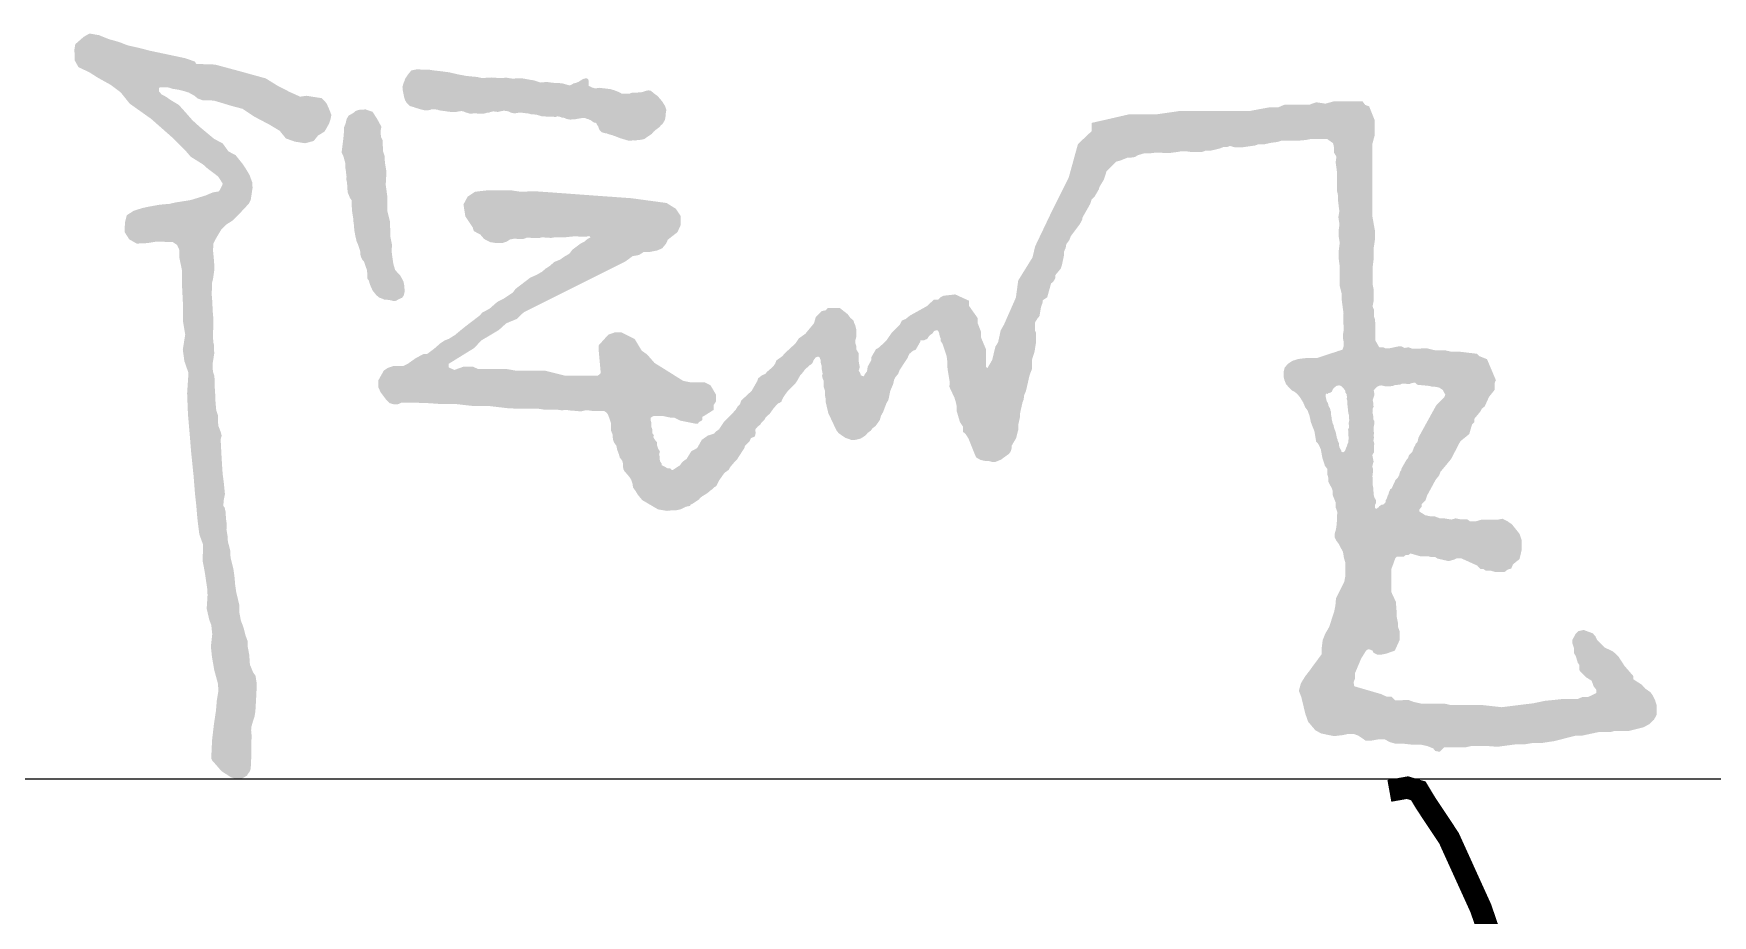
# Model space of a CAD drawing. Extents: x 2025205 to 2402328, y -557483 to 329036.
# Drawn here: x 2284459 to 2287531, y 81853 to 83468 of the extents above; entities that cross this region are included whole.
import ezdxf

# ---------------------------------------------------------------- set-up
doc = ezdxf.new("R2010")
doc.units = 0
doc.header["$LTSCALE"] = 1500
doc.header["$MEASUREMENT"] = 0
doc.linetypes.add('CENTERX2', pattern=[4, 2.5, -0.5, 0.5, -0.5])
doc.layers.add('PUB_TITLE', color=4, linetype='Continuous')

msp = doc.modelspace()

# ---------------------------------------------------------------- hatches: boundary and pattern name
at = {"linetype": 'CENTERX2'}
h = msp.add_hatch(color=256, dxfattribs=at)
h.dxf.hatch_style = 1
h.paths.add_polyline_path([(2286912.4, 82816.9), (2286916.6, 82821), (2286920.6, 82823.2), (2286924.6, 82823.9), (2286929.5, 82822.8), (2286933.5, 82821.9), (2286937.7, 82821.9), (2286942, 82822.4), (2286945.1, 82822.8), (2286949.5, 82824.3), (2286955.5, 82825), (2286960.1, 82825.6), (2286963.2, 82827.3), (2286966.5, 82827.3), (2286970.7, 82826.7), (2286974.5, 82826.2), (2286977, 82826.7), (2286979.7, 82827.7), (2286981.3, 82828.3), (2286983.9, 82828.6), (2286986.8, 82828.6), (2286987.9, 82827.6), (2286988.9, 82826.8), (2286990.5, 82825.2), (2286993.8, 82824.6), (2286996.5, 82824.6), (2286998.3, 82824.2), (2287000.3, 82823.7), (2287002.8, 82824.1), (2287004.4, 82823.9), (2287005.9, 82823.3), (2287008.2, 82823.1), (2287009.5, 82823.6), (2287010.8, 82823.1), (2287012.6, 82822.7), (2287014.9, 82822.4), (2287016.5, 82821.8), (2287019.5, 82821.3), (2287021.9, 82821.7), (2287024, 82821.2), (2287025.6, 82820.8), (2287028.9, 82820.5), (2287029.9, 82819.9), (2287031.6, 82819.4), (2287032.5, 82818.6), (2287035.5, 82816.7), (2287037.4, 82815.6), (2287038.6, 82813.1), (2287039.8, 82810.5), (2287041.7, 82807.6), (2287041.5, 82805), (2287039.6, 82801.9), (2287030.9, 82793.1), (2287025.6, 82787.8), (2287019.9, 82777.7), (2287016, 82770.6), (2287012.2, 82763.7), (2287008.3, 82756.7), (2287004.9, 82750.5), (2287001.6, 82744.5), (2286997, 82736.1), (2286992.4, 82727.7), (2286991.9, 82723.4), (2286990.5, 82719.6), (2286987.7, 82716.8), (2286986.5, 82713.6), (2286984.6, 82710.7), (2286983.5, 82707.7), (2286982.6, 82705.1), (2286981.6, 82702.4), (2286978.5, 82699.2), (2286975.5, 82696.2), (2286974.1, 82692.3), (2286973.4, 82690.2), (2286971.6, 82688.7), (2286969.6, 82685.4), (2286967.3, 82681.4), (2286965, 82677.4), (2286962.9, 82673.7), (2286961.1, 82670.5), (2286961.1, 82668.4), (2286959.7, 82667), (2286958.8, 82664.5), (2286958, 82662.2), (2286957.8, 82660.1), (2286956.7, 82658.2), (2286955.5, 82656.1), (2286954.6, 82654.5), (2286952.6, 82652.6), (2286950.8, 82650.9), (2286949.7, 82648.3), (2286948.8, 82646.3), (2286947.5, 82643.6), (2286946.4, 82641.1), (2286944.9, 82637.7), (2286944.2, 82636.1), (2286943.6, 82634.8), (2286941.3, 82634), (2286940.7, 82632.8), (2286939.6, 82630.3), (2286938.8, 82628.6), (2286938.3, 82626.2), (2286937.9, 82624.4), (2286936.9, 82622.9), (2286936.2, 82621), (2286935.4, 82618.7), (2286934.8, 82616.7), (2286933.7, 82615), (2286932.8, 82613.4), (2286932.8, 82611.7), (2286932.8, 82610.3), (2286931.6, 82608.9), (2286930.5, 82607.5), (2286929.2, 82606), (2286927.1, 82605.7), (2286925, 82605.3), (2286923.2, 82604.1), (2286921.3, 82602.8), (2286920.2, 82601.2), (2286919, 82600.2), (2286917.9, 82599.4), (2286916.4, 82598.2), (2286915.1, 82598.2), (2286913.8, 82598.7), (2286913.3, 82599.8), (2286913.3, 82602.8), (2286913.3, 82605.4), (2286914.8, 82607.8), (2286914.8, 82611), (2286914.8, 82614), (2286913.1, 82617), (2286911.8, 82619.3), (2286911.4, 82621.4), (2286910.5, 82624.2), (2286910.5, 82629.1), (2286909.9, 82633.6), (2286909.9, 82637.2), (2286908.9, 82641.8), (2286908.9, 82646.2), (2286908.9, 82650.5), (2286908.9, 82654.8), (2286908.4, 82657.9), (2286909.2, 82660.7), (2286909.2, 82663.1), (2286909.8, 82665.2), (2286909.8, 82670.2), (2286908.2, 82675), (2286908.9, 82678.1), (2286909.9, 82682.1), (2286910.7, 82684.1), (2286910.1, 82687.6), (2286909.3, 82691.4), (2286908.5, 82695.6), (2286909, 82698), (2286911.1, 82700.7), (2286911.7, 82703.7), (2286911.1, 82706.6), (2286911.1, 82709.3), (2286911.1, 82713.7), (2286912, 82716.5), (2286911.2, 82719.7), (2286910.3, 82723.3), (2286910.9, 82726.1), (2286911.4, 82728.6), (2286910.9, 82730.7), (2286910.9, 82733.5), (2286911.4, 82736.2), (2286911, 82739.4), (2286911, 82742.8), (2286911, 82748.4), (2286911.9, 82753), (2286911.9, 82758.7), (2286909.9, 82762.3), (2286910.3, 82766.4), (2286909.4, 82771.1), (2286908.6, 82774.8), (2286909.2, 82777.5), (2286908.7, 82780.9), (2286910.6, 82784.9), (2286910.2, 82789.4), (2286910.2, 82791.5), (2286909, 82797.1), (2286910.4, 82801), (2286911.5, 82804.2), (2286912.1, 82807.4), (2286912.1, 82808.9), (2286911.6, 82810.6), (2286911.3, 82811.9), (2286910.9, 82814.5), (2286911.5, 82815.4)], flags=16)
h.paths.add_polyline_path([(2286834.5, 82812.4), (2286833, 82811.5), (2286831.5, 82810.6), (2286829.3, 82810), (2286828.1, 82809.7), (2286826.9, 82808.7), (2286826.2, 82808.1), (2286825.2, 82808.5), (2286823.6, 82808.5), (2286822.8, 82806.8), (2286822.8, 82805), (2286822.7, 82803.2), (2286823.5, 82801.2), (2286824, 82799.2), (2286824.4, 82796.8), (2286824.9, 82794.8), (2286826.2, 82792.9), (2286827.4, 82790.3), (2286828, 82787.1), (2286829.1, 82784.6), (2286830.2, 82783), (2286831.2, 82780.8), (2286831.2, 82779.2), (2286832.2, 82776.8), (2286833, 82775.1), (2286832.5, 82772.5), (2286832.5, 82770.6), (2286833.3, 82768.5), (2286833.8, 82764.8), (2286833.8, 82762.4), (2286834.6, 82760.5), (2286835.1, 82756.9), (2286835.7, 82754.9), (2286836.2, 82753.2), (2286837.5, 82750.6), (2286837.9, 82748), (2286838.9, 82744.4), (2286839.8, 82742.1), (2286840.8, 82739.7), (2286841.4, 82738.1), (2286842, 82735.2), (2286842.5, 82732.8), (2286843, 82730.2), (2286843.6, 82727.4), (2286844.6, 82725.1), (2286844.8, 82722.8), (2286846.1, 82720.2), (2286847, 82718.5), (2286847.4, 82716.7), (2286847.4, 82714.3), (2286848.1, 82710.8), (2286849, 82708.8), (2286849.7, 82707.2), (2286850.9, 82706.2), (2286851.7, 82704.2), (2286851.7, 82702.5), (2286853.4, 82701.8), (2286854.7, 82701.4), (2286856, 82701.8), (2286856.9, 82702.7), (2286858.1, 82703.9), (2286859.3, 82706.4), (2286860.4, 82709.8), (2286862, 82713.2), (2286862.7, 82716.2), (2286863.5, 82717.9), (2286864.4, 82719.7), (2286864.2, 82722.4), (2286864.7, 82724.7), (2286865.2, 82726.6), (2286865.2, 82728.6), (2286864.5, 82731.7), (2286864.2, 82734.1), (2286864.2, 82736.2), (2286864.6, 82738.8), (2286864.1, 82741.8), (2286864.1, 82743.7), (2286865.5, 82746), (2286865.9, 82748.5), (2286865.4, 82751.3), (2286864.8, 82754.6), (2286865.8, 82757.2), (2286866.1, 82761.2), (2286865.6, 82763), (2286865.9, 82765.9), (2286865.5, 82769.5), (2286864.6, 82772.4), (2286864.1, 82775.8), (2286864.1, 82779.2), (2286863.5, 82781.9), (2286863.5, 82784.6), (2286862.9, 82787.6), (2286862.5, 82790.9), (2286862.9, 82794.2), (2286861.9, 82797.9), (2286861.1, 82799.7), (2286862.1, 82801.7), (2286861.5, 82805.4), (2286861.2, 82807.6), (2286859.2, 82810.9), (2286858.6, 82814.4), (2286856.5, 82817.3), (2286854.5, 82819.7), (2286853.4, 82820.9), (2286851.8, 82822.4), (2286849.9, 82823.5), (2286847.1, 82823.9), (2286844.7, 82823.4), (2286842.2, 82822.9), (2286840.4, 82821), (2286838.6, 82819.7), (2286837, 82817.9), (2286835.7, 82816.5), (2286835.1, 82814.3)], flags=16)
h.paths.add_polyline_path([(2285248.6, 83133.4), (2285245.2, 83155.3), (2285252.9, 83169.6), (2285266.5, 83178.5), (2285290.9, 83181.3), (2285309.5, 83181.3), (2285330.8, 83181.3), (2285349.7, 83178.5), (2285375.7, 83179.4), (2285409.7, 83177), (2285436.8, 83175), (2285461.3, 83173.2), (2285488.7, 83171.2), (2285521.1, 83168.9), (2285552.6, 83166.6), (2285590, 83161.5), (2285593.1, 83161.1), (2285616.8, 83157.9), (2285633.9, 83147.3), (2285642.6, 83134), (2285642.6, 83117.3), (2285636.7, 83104.4), (2285625.2, 83095.4), (2285619.2, 83090.7), (2285615.7, 83083.1), (2285608.9, 83075), (2285599.9, 83071), (2285584.7, 83067.9), (2285574.5, 83067.9), (2285566.5, 83062.7), (2285554.6, 83060.5), (2285541.2, 83050.6), (2285515.4, 83037.7), (2285493.5, 83026.8), (2285467.5, 83013.8), (2285448.9, 83004.5), (2285429.2, 82994.7), (2285411.9, 82986), (2285395.8, 82978), (2285374.6, 82967.4), (2285355.9, 82958.1), (2285342.6, 82945.5), (2285323.3, 82937.5), (2285310.3, 82925.6), (2285293, 82915.2), (2285278.4, 82906.5), (2285264.2, 82891.9), (2285249.8, 82883), (2285236.7, 82874.9), (2285225.6, 82868), (2285218, 82863.3), (2285218, 82857), (2285228.4, 82852.1), (2285244.8, 82858), (2285262.7, 82858), (2285271.6, 82854.1), (2285282, 82854.1), (2285300.4, 82854.1), (2285322.7, 82854.1), (2285342.6, 82850.6), (2285368.4, 82850.6), (2285395.2, 82850.6), (2285411.1, 82846.6), (2285429.9, 82841.9), (2285448.3, 82841.9), (2285465.2, 82841.9), (2285481.6, 82841.9), (2285491.5, 82841.9), (2285496, 82846.1), (2285496, 82851.1), (2285495, 82862), (2285493.8, 82874.9), (2285492.6, 82887.9), (2285492.6, 82897.2), (2285502.4, 82908.1), (2285510.4, 82916.9), (2285522.3, 82921), (2285534.2, 82921), (2285548.1, 82914.1), (2285558.6, 82908.8), (2285565.5, 82897.2), (2285571.2, 82887.6), (2285581.4, 82880.4), (2285594.8, 82865), (2285610.7, 82855.1), (2285616.9, 82851.2), (2285628.6, 82843.9), (2285635.7, 82839.4), (2285647.3, 82832.2), (2285661.3, 82829.3), (2285676.8, 82829.3), (2285686.7, 82829.3), (2285697.1, 82824.2), (2285702.1, 82815.8), (2285707.4, 82806.7), (2285707.4, 82794.4), (2285703.1, 82788), (2285703.1, 82779.1), (2285693.6, 82773.1), (2285687.1, 82769), (2285686.1, 82768.4), (2285682.2, 82766.1), (2285682.5, 82761.4), (2285680.6, 82759), (2285676.8, 82757.2), (2285674.1, 82754), (2285668.7, 82754), (2285660.1, 82755.8), (2285649.3, 82757.9), (2285641.6, 82759.5), (2285636, 82762.3), (2285631.3, 82764.6), (2285625.8, 82764.6), (2285619, 82765.9), (2285614.5, 82766.9), (2285609.9, 82767.8), (2285605.9, 82767.8), (2285600.6, 82767.8), (2285596, 82767.8), (2285592.9, 82767.8), (2285589.1, 82765.6), (2285587.5, 82764.6), (2285587.5, 82759.6), (2285589.2, 82756), (2285589.2, 82750.7), (2285589.2, 82747.3), (2285590.6, 82744), (2285590.6, 82740.1), (2285590.6, 82736.5), (2285593.8, 82732.4), (2285592.4, 82729.7), (2285595.5, 82724.2), (2285599.4, 82719.6), (2285599.4, 82714.5), (2285601.4, 82707.9), (2285604.7, 82703.1), (2285603.2, 82697.9), (2285604.2, 82692.8), (2285604.2, 82688.4), (2285605.2, 82684.5), (2285607.6, 82681.1), (2285607.6, 82678.1), (2285611.1, 82676.2), (2285615.6, 82673.8), (2285618.4, 82672.3), (2285623, 82672.3), (2285626.3, 82669.1), (2285628.5, 82669.1), (2285631.3, 82671), (2285635.5, 82673.7), (2285641.3, 82677.5), (2285643.8, 82681.1), (2285648, 82685.4), (2285653.6, 82689.4), (2285656.4, 82694), (2285659.1, 82698.4), (2285661.9, 82703.1), (2285666.1, 82705.4), (2285670.3, 82707.7), (2285672.8, 82709.1), (2285674.7, 82712.5), (2285675.9, 82714.6), (2285678, 82718.3), (2285681.3, 82724.2), (2285687.4, 82728.5), (2285692.2, 82731.9), (2285698.9, 82734), (2285703.8, 82735.6), (2285707.4, 82739.5), (2285713.1, 82743.7), (2285716.5, 82749), (2285718.8, 82752.5), (2285722.2, 82757.7), (2285726.7, 82762.2), (2285729.3, 82764.8), (2285737.9, 82773.4), (2285743.1, 82778.7), (2285746.6, 82784.7), (2285751.4, 82789.8), (2285753.2, 82795.9), (2285760.6, 82802.8), (2285765.6, 82807.4), (2285769.2, 82810.8), (2285772.5, 82813.9), (2285775.6, 82819.2), (2285780, 82827), (2285782.7, 82831.7), (2285784.5, 82836.9), (2285787.8, 82839.5), (2285792.2, 82842.9), (2285797.4, 82844.7), (2285800.6, 82848.6), (2285811.5, 82858.1), (2285815.5, 82863.5), (2285818, 82869.8), (2285823.6, 82873.7), (2285828.7, 82877.3), (2285832.3, 82881.9), (2285840.3, 82889.2), (2285847.3, 82895.7), (2285852.9, 82900.8), (2285856.6, 82906.4), (2285859.1, 82910.1), (2285870.7, 82918.3), (2285876.4, 82925.2), (2285880.1, 82929.7), (2285886.7, 82937.7), (2285889, 82945.8), (2285890, 82949.2), (2285895, 82954.1), (2285901.2, 82960.1), (2285908.2, 82961.4), (2285911.6, 82965.4), (2285919.1, 82965.4), (2285927.9, 82965.4), (2285934.1, 82965.4), (2285938.1, 82962.2), (2285942.2, 82959), (2285948.3, 82954.2), (2285953.3, 82947.5), (2285959, 82942.6), (2285960.1, 82938.3), (2285962, 82934.6), (2285964, 82926.1), (2285964, 82918.5), (2285964, 82912.5), (2285962.2, 82906.4), (2285962.2, 82901.5), (2285964.2, 82895), (2285964.2, 82889.5), (2285968.1, 82883.3), (2285968.1, 82878), (2285968.1, 82873.7), (2285968.1, 82869.9), (2285969, 82864.7), (2285969.9, 82860.2), (2285969.9, 82855.7), (2285968.5, 82850.6), (2285971.2, 82846.6), (2285972.2, 82842.5), (2285974.6, 82841.4), (2285978.1, 82840.4), (2285979, 82843.5), (2285983.6, 82849.6), (2285985, 82858.4), (2285991.4, 82869.9), (2285991.4, 82875.3), (2285996.3, 82883.7), (2286000.1, 82890.2), (2286005.2, 82893), (2286008.8, 82896.3), (2286019.1, 82905.9), (2286028.4, 82919.7), (2286034.5, 82925.8), (2286043.7, 82935), (2286047.4, 82942.5), (2286054.5, 82945.6), (2286062.5, 82951.9), (2286076.3, 82959.6), (2286085.2, 82964.5), (2286093.4, 82969.2), (2286101.2, 82976.4), (2286106.2, 82981.1), (2286113.8, 82981.1), (2286118.1, 82985.4), (2286123.6, 82988), (2286145, 82990.5), (2286162, 82982.7), (2286170.1, 82979), (2286170.1, 82969.8), (2286175.2, 82962.6), (2286182.2, 82952.7), (2286186.4, 82946.7), (2286186.4, 82937.2), (2286189.9, 82928.1), (2286192.4, 82921.8), (2286192.4, 82911.5), (2286195.2, 82904.6), (2286201.1, 82890.6), (2286201.1, 82881.1), (2286201.1, 82874.8), (2286201.1, 82865.4), (2286201.1, 82858.5), (2286203.8, 82855.3), (2286207.9, 82862.2), (2286212.8, 82870.6), (2286216, 82884.2), (2286218.6, 82895), (2286223.5, 82902.7), (2286226.4, 82915.9), (2286228.2, 82924.5), (2286234.2, 82935), (2286246.6, 82963.1), (2286256.1, 82984.7), (2286258.1, 82999.7), (2286260.4, 83016.2), (2286268.2, 83028.7), (2286279.3, 83046.6), (2286286.5, 83058.2), (2286291.3, 83078.5), (2286301.8, 83100.6), (2286310.7, 83119.2), (2286319.4, 83137.5), (2286326.9, 83152.5), (2286339, 83177), (2286346.3, 83191.8), (2286352.9, 83205), (2286361.7, 83236.9), (2286364.9, 83248.6), (2286369.7, 83265.9), (2286385.9, 83281.1), (2286394.5, 83289.3), (2286394.5, 83304.5), (2286426.2, 83311.7), (2286436.5, 83314.1), (2286462.6, 83320.1), (2286484.2, 83320.1), (2286512.6, 83320.1), (2286556.1, 83326.4), (2286581.1, 83326.4), (2286602.8, 83326.4), (2286623, 83326.4), (2286643.9, 83326.4), (2286675.4, 83326.4), (2286684.2, 83326.4), (2286706, 83330.5), (2286721.4, 83333.3), (2286736.6, 83333.3), (2286748.3, 83338.1), (2286768.6, 83338.1), (2286782.9, 83338.1), (2286793.7, 83338.1), (2286805.5, 83342.3), (2286822.6, 83339.8), (2286837.2, 83343.8), (2286853.1, 83343.8), (2286864.2, 83343.8), (2286878.4, 83343.8), (2286890.5, 83343.8), (2286895.3, 83337.5), (2286902.6, 83334.7), (2286905.1, 83328.3), (2286907.9, 83321.4), (2286912.3, 83310.4), (2286912.3, 83298.4), (2286912.3, 83291.8), (2286912.3, 83280.7), (2286910.3, 83273.1), (2286908.1, 83264.8), (2286908.1, 83257.5), (2286908.1, 83249.6), (2286908.1, 83244.1), (2286908.1, 83232.4), (2286908.1, 83221.9), (2286908.1, 83214), (2286908.1, 83207.7), (2286908.5, 83184), (2286908.5, 83172.1), (2286908.5, 83156.1), (2286908.5, 83132.9), (2286913.1, 83107.1), (2286913.1, 83090.5), (2286910.6, 83074), (2286910.6, 83061.1), (2286910.6, 83054.2), (2286909, 83041.2), (2286909, 83029.5), (2286909, 83019.7), (2286909, 83013.4), (2286909, 83008.1), (2286910.9, 82998.6), (2286910.9, 82990.4), (2286910.9, 82979.6), (2286908.8, 82968.4), (2286911.3, 82962.5), (2286911.3, 82950.5), (2286913.3, 82944.4), (2286913.7, 82936.3), (2286913.7, 82930.5), (2286913.7, 82922.9), (2286913.7, 82917.9), (2286913.7, 82910.5), (2286913.7, 82906.5), (2286916.4, 82901.8), (2286918.8, 82897.5), (2286921, 82893.6), (2286928.4, 82893.6), (2286932, 82891.8), (2286939.6, 82891.8), (2286943.4, 82892.6), (2286955.5, 82895.2), (2286962, 82895.2), (2286967.3, 82892.4), (2286974.6, 82893.7), (2286980.5, 82891.4), (2286988.4, 82891.4), (2287009.2, 82891.5), (2287022.5, 82888.3), (2287032.1, 82888.3), (2287040.9, 82888.3), (2287051.9, 82885.8), (2287066.2, 82885.8), (2287074.6, 82884.8), (2287088.8, 82883.1), (2287100, 82881.7), (2287103.9, 82877.6), (2287113.5, 82873.7), (2287118.2, 82871.8), (2287121, 82865.2), (2287122.7, 82861.2), (2287124.9, 82855.9), (2287126.7, 82851.8), (2287128.9, 82846.5), (2287130, 82843.9), (2287134.4, 82833.5), (2287132.1, 82828.2), (2287132.1, 82822.3), (2287132.1, 82818.9), (2287132.1, 82815.7), (2287126.5, 82808.7), (2287121.9, 82802.9), (2287119, 82796.5), (2287115.9, 82789.7), (2287113.8, 82785.2), (2287108.8, 82781.2), (2287106.5, 82776.7), (2287099.8, 82768.5), (2287095.1, 82762.8), (2287095.1, 82756.7), (2287090.8, 82752.3), (2287087.5, 82741.1), (2287085.7, 82734.8), (2287080.6, 82730.6), (2287075.1, 82726.2), (2287069.2, 82721.3), (2287065.9, 82714.9), (2287062.2, 82707.9), (2287059.7, 82703), (2287055.1, 82694.2), (2287052.2, 82688.7), (2287046.6, 82682), (2287041.2, 82675.4), (2287033.1, 82665.7), (2287030.5, 82658.9), (2287024.2, 82651.1), (2287019.9, 82643.2), (2287015.4, 82634.8), (2287012.3, 82629.2), (2287008.5, 82622.1), (2287005.5, 82613.1), (2287001.3, 82608.8), (2286998.4, 82605.9), (2286998.4, 82601.4), (2286995.9, 82598.4), (2286994.3, 82596.4), (2286994.3, 82593.1), (2286998.8, 82590.2), (2287005, 82586.2), (2287013.5, 82584.3), (2287021.7, 82584.3), (2287032.5, 82580.2), (2287041.1, 82580.2), (2287053, 82578.2), (2287060.7, 82580.4), (2287071.1, 82578.4), (2287082.2, 82578.4), (2287086.9, 82575.1), (2287098.3, 82575.1), (2287108.3, 82578.1), (2287117.5, 82578.1), (2287127.6, 82578.1), (2287138.2, 82578.1), (2287146.2, 82579.7), (2287155.3, 82575.4), (2287163.7, 82569.5), (2287169.5, 82562.3), (2287173.3, 82557.6), (2287177.6, 82552.1), (2287179.7, 82546.2), (2287181.3, 82541.5), (2287181.3, 82537.4), (2287181.3, 82532.1), (2287181.3, 82521.2), (2287179.1, 82511.9), (2287177.6, 82505.7), (2287172.7, 82501.9), (2287168.9, 82498.8), (2287165.6, 82495.7), (2287163.9, 82491.8), (2287162.6, 82488.6), (2287155.8, 82486.5), (2287150.3, 82482.1), (2287139, 82482.1), (2287133.7, 82482.1), (2287125.3, 82484.5), (2287116.3, 82484.5), (2287111.8, 82487.4), (2287106.5, 82487.4), (2287100.4, 82493.9), (2287091.4, 82498), (2287077.7, 82504.2), (2287071.7, 82506.9), (2287062.2, 82506.9), (2287058.7, 82505.1), (2287048.1, 82502.1), (2287040.1, 82503.9), (2287032.6, 82505.6), (2287027.3, 82506.9), (2287023.6, 82509.4), (2287017, 82509.4), (2287010.7, 82510.8), (2287005.8, 82510.8), (2287000.9, 82510.8), (2286996.6, 82510.8), (2286988, 82513.3), (2286983.3, 82514.6), (2286978.2, 82516.1), (2286974.5, 82513.3), (2286969.4, 82513.3), (2286966.1, 82510.4), (2286961.8, 82510.4), (2286957.4, 82510.4), (2286953.5, 82510.4), (2286950.2, 82507), (2286948.4, 82501.9), (2286947, 82497.9), (2286945.8, 82494.7), (2286943.2, 82487.6), (2286943.2, 82475.8), (2286943.2, 82469.7), (2286943.2, 82457.5), (2286943.2, 82445.2), (2286946.3, 82438.6), (2286951.4, 82427.6), (2286952.2, 82417.4), (2286953.1, 82405.9), (2286953.1, 82399.6), (2286955, 82390.2), (2286955, 82382.4), (2286958.1, 82374.1), (2286958.1, 82368.8), (2286958.1, 82366.2), (2286958.1, 82357.1), (2286954.6, 82349.5), (2286951.2, 82342), (2286949.5, 82338.3), (2286942, 82335.6), (2286933.9, 82332.7), (2286923.2, 82330.5), (2286917.8, 82330.5), (2286910.5, 82334.4), (2286908.7, 82338.3), (2286903.1, 82340.5), (2286899.9, 82340.5), (2286896.8, 82337.9), (2286891.5, 82329.5), (2286888.1, 82324.1), (2286883.7, 82313.7), (2286880.7, 82306.5), (2286876.6, 82296.8), (2286876.6, 82287.2), (2286874.1, 82280.2), (2286874.5, 82277.8), (2286875.3, 82272.9), (2286887.4, 82269.4), (2286895.2, 82267.1), (2286907.9, 82263.4), (2286923.9, 82258.8), (2286934.4, 82254), (2286943.2, 82254), (2286949.7, 82247.4), (2286961.8, 82247.4), (2286974.2, 82247.9), (2286984.2, 82244.2), (2286998.3, 82241.1), (2287012.6, 82241.1), (2287031.9, 82240.9), (2287042.1, 82240.8), (2287051.5, 82238.5), (2287066, 82238.5), (2287079.3, 82238.5), (2287095.3, 82238.5), (2287109.8, 82238.5), (2287128.8, 82236.4), (2287145.3, 82234.6), (2287162.9, 82236.8), (2287186, 82239.7), (2287202.5, 82241.7), (2287223.9, 82246.2), (2287243.5, 82248.2), (2287258.2, 82249.8), (2287273.2, 82249.8), (2287284.4, 82249.8), (2287293, 82253.3), (2287303.2, 82253.3), (2287312.2, 82257.6), (2287318.2, 82260.5), (2287318.2, 82266.6), (2287313.4, 82272.7), (2287309.6, 82283.2), (2287299.3, 82289.5), (2287292.6, 82296.5), (2287286.9, 82302.4), (2287286.9, 82312.4), (2287284.4, 82315.7), (2287280.8, 82327.8), (2287277.3, 82333.7), (2287277.3, 82343.1), (2287274.6, 82351.2), (2287274.6, 82358.2), (2287280.2, 82368.7), (2287285.5, 82374), (2287295.1, 82376), (2287304.1, 82372.7), (2287311.7, 82369.9), (2287316.7, 82364.2), (2287319.6, 82357.8), (2287326.1, 82351.3), (2287333.5, 82344), (2287341.1, 82340.3), (2287349.3, 82336.2), (2287358.4, 82327.8), (2287362.5, 82321.5), (2287369.7, 82310.4), (2287377.3, 82301.6), (2287385.7, 82291.9), (2287385.7, 82285.9), (2287394.2, 82280.4), (2287401.5, 82275.7), (2287407.5, 82268.9), (2287417.1, 82262.2), (2287421, 82256.9), (2287425.7, 82247.5), (2287428.8, 82237.7), (2287428.8, 82232.4), (2287428.8, 82220.9), (2287423.7, 82211.7), (2287414.7, 82203.3), (2287404.5, 82197.8), (2287397.1, 82196), (2287388.5, 82193.8), (2287378.6, 82191.3), (2287367.7, 82191.3), (2287352.4, 82191.3), (2287343.6, 82189), (2287334.4, 82189), (2287322.3, 82189), (2287310.9, 82186.6), (2287302.7, 82184.8), (2287292, 82182.5), (2287280.6, 82182.5), (2287267.3, 82179.2), (2287255.3, 82176.1), (2287241.1, 82172.5), (2287219.5, 82169.2), (2287202.7, 82169.2), (2287189, 82166.9), (2287173.1, 82166.9), (2287156, 82164.6), (2287137, 82162.1), (2287118.4, 82163.6), (2287103.3, 82163.6), (2287090, 82163.6), (2287078.4, 82161), (2287067.6, 82161), (2287057.5, 82161), (2287049, 82161), (2287039.4, 82161), (2287036.5, 82158.1), (2287031.3, 82152.9), (2287023.4, 82154.6), (2287019.7, 82159.1), (2287009.2, 82163.4), (2286997, 82166.1), (2286980, 82166.1), (2286962.8, 82168.1), (2286949.4, 82168.1), (2286940.2, 82170.8), (2286930.6, 82175.9), (2286920.5, 82175.9), (2286906.4, 82173.4), (2286896, 82173.4), (2286888.7, 82178.5), (2286882.7, 82182.6), (2286875.1, 82185.3), (2286862.2, 82185.3), (2286854.9, 82183.6), (2286838.5, 82181.6), (2286826.7, 82184), (2286814.9, 82186.5), (2286804.2, 82192.2), (2286798.5, 82198.9), (2286790.6, 82208.3), (2286785.6, 82223.1), (2286781.7, 82239.4), (2286778.4, 82253.1), (2286773.9, 82264.6), (2286777.6, 82278.3), (2286785.4, 82291.1), (2286793.7, 82301.8), (2286802.1, 82313.4), (2286809.3, 82323.1), (2286815.4, 82331.4), (2286815.4, 82340.7), (2286816.6, 82350.4), (2286817.5, 82357.5), (2286822.2, 82369.2), (2286829.3, 82381.4), (2286834.2, 82396.4), (2286838.5, 82409.7), (2286840.8, 82421.3), (2286841.8, 82433.7), (2286845.6, 82441.4), (2286850.8, 82451.7), (2286856.9, 82463.9), (2286859.1, 82475.6), (2286859.1, 82486.9), (2286859.1, 82498.8), (2286856.4, 82507.9), (2286854.7, 82518.7), (2286850.5, 82526.7), (2286846.8, 82533.7), (2286842.2, 82540), (2286839.6, 82545.5), (2286839.6, 82552.9), (2286841.8, 82560.5), (2286843.2, 82570.1), (2286843.7, 82581.5), (2286844.2, 82592.3), (2286841.3, 82600.2), (2286841.3, 82609.4), (2286838.7, 82615.8), (2286835.9, 82622.7), (2286835.9, 82630), (2286834.1, 82636.1), (2286831.4, 82640.3), (2286827.8, 82647.8), (2286827.8, 82654.7), (2286825.7, 82661.8), (2286825.7, 82671.1), (2286821.6, 82676.6), (2286819.6, 82682.9), (2286817, 82690.9), (2286815.5, 82699), (2286814, 82707.1), (2286811.8, 82711.8), (2286809.5, 82716.5), (2286805.5, 82721.1), (2286803.8, 82731.2), (2286802.3, 82740.2), (2286798.9, 82748.7), (2286795.9, 82756.5), (2286793.4, 82768.1), (2286790.1, 82777.7), (2286785.3, 82784.1), (2286781.9, 82792.5), (2286775.7, 82802.5), (2286770.7, 82808.5), (2286765.4, 82812.5), (2286761, 82814.7), (2286756.6, 82819.4), (2286750.8, 82825.5), (2286747.5, 82833.4), (2286745.8, 82840.2), (2286745.8, 82847.9), (2286748, 82856.4), (2286753.6, 82863.2), (2286762.5, 82869), (2286772.7, 82872.2), (2286781.1, 82873.2), (2286790.3, 82874.3), (2286796.6, 82874.3), (2286808.3, 82874.3), (2286818.4, 82877.7), (2286829.8, 82881.5), (2286839.7, 82884.7), (2286846.8, 82887.1), (2286853.8, 82889.4), (2286855.9, 82895.9), (2286855.9, 82903.7), (2286854.6, 82910.1), (2286854.6, 82917.3), (2286855.8, 82924.5), (2286855.8, 82932.5), (2286855.1, 82940.2), (2286855.1, 82946), (2286855.6, 82955.7), (2286854.6, 82963.4), (2286853.6, 82970.9), (2286852.4, 82979.7), (2286852.4, 82991.3), (2286850.3, 82999.6), (2286848.5, 83006.4), (2286848.5, 83014.8), (2286848.5, 83021.5), (2286848.5, 83030.5), (2286848.5, 83043.2), (2286846.7, 83056.3), (2286846.7, 83069.3), (2286848.7, 83084.9), (2286846.8, 83096.6), (2286846.8, 83108.9), (2286848.2, 83118.3), (2286846.2, 83132.2), (2286848, 83142.9), (2286846.9, 83151.2), (2286845.5, 83163.1), (2286845.5, 83172.2), (2286843.9, 83178.8), (2286843.6, 83189.6), (2286843.6, 83202.7), (2286843.6, 83214.8), (2286842.6, 83222.4), (2286841.2, 83232.5), (2286842.7, 83242.4), (2286838.1, 83250.4), (2286838.1, 83260.3), (2286836.5, 83267.3), (2286830.5, 83271.6), (2286825.4, 83275.3), (2286812.9, 83275.3), (2286803.5, 83275.3), (2286796.9, 83275.3), (2286787.2, 83273.3), (2286770.9, 83271.8), (2286757.4, 83271.8), (2286741.8, 83271.8), (2286734, 83269.5), (2286722.9, 83268.1), (2286711.8, 83265.6), (2286699.9, 83265.6), (2286694.4, 83263.3), (2286681, 83261.4), (2286670.6, 83259.9), (2286656.7, 83259.9), (2286647.8, 83262.3), (2286642.5, 83260.2), (2286635.1, 83260.2), (2286630.2, 83257.9), (2286621.5, 83255.8), (2286611.8, 83253.6), (2286602.7, 83253.6), (2286596.1, 83251), (2286587, 83251), (2286578, 83251), (2286568, 83252.6), (2286558.1, 83252.6), (2286553.2, 83251.5), (2286539.4, 83249.7), (2286525.7, 83249.7), (2286511.1, 83250.1), (2286501.2, 83248.7), (2286490.3, 83248.7), (2286482.9, 83246.5), (2286479, 83245.3), (2286473.9, 83242.1), (2286467.4, 83241.1), (2286460.8, 83241.1), (2286451.4, 83237.3), (2286447.4, 83235.7), (2286439.8, 83233.7), (2286435.1, 83228.9), (2286430.3, 83224.2), (2286421.9, 83215.7), (2286419.5, 83208.2), (2286417.1, 83200.8), (2286413.4, 83194.7), (2286409.2, 83187.6), (2286407.7, 83182.7), (2286400.2, 83169.7), (2286394.7, 83164.5), (2286391.9, 83155.9), (2286385.7, 83145), (2286380.8, 83136.3), (2286377.4, 83130.3), (2286377.4, 83127.4), (2286372.9, 83118.9), (2286367.5, 83111.8), (2286362, 83104.4), (2286356.6, 83097.2), (2286353.9, 83089.9), (2286348.3, 83082.5), (2286347.2, 83075.8), (2286344, 83068.3), (2286344, 83061.7), (2286341.7, 83050.8), (2286340.3, 83043.9), (2286337.9, 83037.4), (2286332.1, 83030.4), (2286328.3, 83025.8), (2286328.3, 83020.7), (2286325.3, 83015), (2286320.3, 83010.2), (2286318, 83001.8), (2286316, 82994.7), (2286313.4, 82985.2), (2286305.3, 82979.7), (2286304.6, 82974.2), (2286302.1, 82967.6), (2286300.8, 82960.1), (2286299.6, 82953), (2286299.2, 82950.7), (2286296, 82947.1), (2286294, 82943.8), (2286291, 82939), (2286291, 82933), (2286291, 82924.5), (2286293.1, 82919.9), (2286293.1, 82911.1), (2286293.1, 82903.7), (2286291.4, 82893.2), (2286290.3, 82885.9), (2286287.8, 82878.1), (2286285.8, 82871.7), (2286285.8, 82866.3), (2286285.8, 82861.9), (2286285.8, 82854.5), (2286283.3, 82848.2), (2286281.1, 82842.4), (2286279.5, 82835.5), (2286277.5, 82826.6), (2286275.5, 82817.8), (2286274.5, 82813.6), (2286271.3, 82806.1), (2286270.2, 82797.9), (2286268.1, 82792.4), (2286265.5, 82780.9), (2286263.5, 82771.8), (2286263.5, 82765.7), (2286261.9, 82758.5), (2286260.3, 82751.1), (2286260.3, 82742.1), (2286259, 82737), (2286257.2, 82730.2), (2286256.5, 82727.3), (2286253.7, 82722.6), (2286250.9, 82717.9), (2286248.3, 82713.3), (2286248.3, 82710.1), (2286247.8, 82706.2), (2286246.1, 82702.2), (2286243.6, 82698.7), (2286240.1, 82696.2), (2286235.5, 82692.8), (2286232.9, 82690.9), (2286229.1, 82688), (2286223.8, 82685.9), (2286218.6, 82683.8), (2286212, 82683.8), (2286207.5, 82685.2), (2286201.5, 82685.2), (2286195.6, 82686.4), (2286191.3, 82687.4), (2286187.9, 82689.4), (2286183.6, 82691.9), (2286181.2, 82696.9), (2286178.5, 82703.6), (2286174.8, 82712.8), (2286172.1, 82719.6), (2286169.3, 82726.5), (2286164.6, 82734.1), (2286159.2, 82739.1), (2286159.2, 82748.6), (2286153.8, 82756.6), (2286150.8, 82766.4), (2286147.8, 82776.7), (2286147.8, 82785.4), (2286145.8, 82794.7), (2286143.5, 82801.9), (2286139.9, 82809.4), (2286137.1, 82815.4), (2286134.5, 82820.9), (2286134.8, 82831.2), (2286132.9, 82842.8), (2286131.3, 82852.5), (2286130.4, 82860.9), (2286130.4, 82868.8), (2286129.4, 82877.1), (2286127.6, 82882.6), (2286125.1, 82890.3), (2286123.4, 82895.4), (2286121.9, 82900.1), (2286118.6, 82904.8), (2286118.6, 82909.2), (2286116.7, 82914.1), (2286115.4, 82920.6), (2286113.1, 82924.5), (2286109.5, 82924.5), (2286106.4, 82923.3), (2286103.7, 82919.3), (2286101.4, 82917.6), (2286097.7, 82915), (2286095.5, 82911.6), (2286093.7, 82908.8), (2286090.5, 82907.8), (2286088, 82906.5), (2286082.4, 82906.5), (2286081.2, 82906.5), (2286081.2, 82903.9), (2286078.1, 82898.5), (2286073, 82889.6), (2286067.1, 82886.7), (2286061.2, 82881.7), (2286057.3, 82873.3), (2286052, 82865.3), (2286047.8, 82858.8), (2286043.3, 82851.9), (2286040.6, 82844.9), (2286035.5, 82838.8), (2286033, 82833.4), (2286031.7, 82826.8), (2286029.1, 82820.7), (2286026.1, 82813.5), (2286024.3, 82804.6), (2286022.8, 82797.4), (2286019.3, 82791.5), (2286015.7, 82782), (2286013, 82774.9), (2286009.3, 82768.4), (2286007.1, 82760.8), (2286003.1, 82754.8), (2285999, 82749.3), (2285993.6, 82745.2), (2285990.6, 82741.1), (2285985, 82737), (2285980.6, 82732), (2285975.9, 82729), (2285971.5, 82726.3), (2285967.3, 82725.3), (2285961.2, 82723.9), (2285955.4, 82723.9), (2285949.9, 82725.8), (2285944.2, 82727.8), (2285937, 82732.7), (2285931.5, 82736.6), (2285927.7, 82741.6), (2285924.6, 82748.1), (2285920.3, 82757.2), (2285917.1, 82764), (2285912.7, 82773.4), (2285910.9, 82781.4), (2285909.4, 82787.5), (2285908.2, 82792.6), (2285908.2, 82798.7), (2285906.5, 82806.3), (2285906.5, 82814.4), (2285904.6, 82820.7), (2285904.6, 82825), (2285904.3, 82832.2), (2285902.8, 82835.8), (2285901.2, 82841.7), (2285902.5, 82844.7), (2285901.4, 82850.3), (2285900.6, 82854.5), (2285900.6, 82859.6), (2285899.1, 82865.1), (2285899.1, 82869.6), (2285897.8, 82872.8), (2285896.7, 82875.3), (2285895.3, 82876.2), (2285892.8, 82876.2), (2285889.6, 82875), (2285887.8, 82872.5), (2285885.6, 82869.6), (2285884, 82865.2), (2285882.5, 82863.6), (2285881.1, 82862.1), (2285878.8, 82861), (2285876.9, 82858.9), (2285873.5, 82856.1), (2285869.5, 82852.4), (2285866.8, 82848.3), (2285864, 82845.1), (2285860.8, 82841.5), (2285857.3, 82834.7), (2285853.1, 82828.2), (2285847.1, 82822.2), (2285841.5, 82816.6), (2285839.5, 82814.6), (2285835.9, 82809.8), (2285833, 82805.9), (2285830.2, 82801.6), (2285828.1, 82797), (2285826.5, 82793.5), (2285823.6, 82792), (2285820.2, 82790.3), (2285817.3, 82787.1), (2285813.4, 82782.8), (2285809, 82776.8), (2285805.8, 82772.2), (2285802.6, 82769.3), (2285798.4, 82765.4), (2285795.8, 82760.9), (2285792.8, 82757.9), (2285790.1, 82755.2), (2285788.5, 82752.1), (2285783.8, 82748.6), (2285779.8, 82744.2), (2285779, 82740.9), (2285779.7, 82738.8), (2285779.7, 82735.9), (2285779, 82732.6), (2285778.5, 82730.6), (2285774.1, 82728.5), (2285770.8, 82727), (2285769.5, 82722.7), (2285764.4, 82717.3), (2285760.1, 82712.7), (2285759.3, 82709.3), (2285754.2, 82701.4), (2285750.4, 82695.5), (2285746, 82688.6), (2285740.4, 82682.6), (2285736.6, 82678.4), (2285733.1, 82673.8), (2285730.3, 82669), (2285723.6, 82664.3), (2285720.5, 82660.6), (2285718.7, 82657.9), (2285715.5, 82653.4), (2285712.8, 82649.4), (2285709.8, 82643.3), (2285708, 82639.7), (2285704.5, 82637.5), (2285701.3, 82634.3), (2285697.3, 82631.5), (2285692.2, 82627.1), (2285687.4, 82623.9), (2285682.1, 82620.8), (2285678.7, 82618.1), (2285676.2, 82615.1), (2285672.5, 82612.6), (2285668.3, 82609.8), (2285664.8, 82607.5), (2285660.3, 82605.2), (2285660.3, 82603.5), (2285651.3, 82601.4), (2285642.3, 82596.9), (2285634.2, 82595.1), (2285626.9, 82595.1), (2285617.3, 82594.1), (2285608, 82595.7), (2285601.1, 82596.9), (2285593.3, 82601.5), (2285586.5, 82605.5), (2285580.6, 82609), (2285572.4, 82613.8), (2285568.4, 82618.6), (2285563.7, 82624.4), (2285560.2, 82630.3), (2285555.4, 82637.2), (2285554.6, 82643.9), (2285552, 82651.2), (2285549.1, 82656), (2285544.1, 82661.9), (2285539.9, 82666.5), (2285538.2, 82669.6), (2285537, 82675), (2285537, 82680.7), (2285535.9, 82685.5), (2285531.2, 82692), (2285529.5, 82698.1), (2285526.4, 82706.3), (2285525, 82713.3), (2285520.8, 82719.3), (2285519.2, 82723.4), (2285518.5, 82727.5), (2285517.9, 82734.3), (2285515.2, 82741.3), (2285515.2, 82748.2), (2285515.2, 82754.8), (2285513.4, 82759.9), (2285511.5, 82765.4), (2285509.8, 82770.3), (2285506.6, 82774.5), (2285502.5, 82777), (2285495.6, 82777), (2285489.3, 82777), (2285481.9, 82777), (2285475.2, 82778), (2285467.5, 82778), (2285459.7, 82776.2), (2285451.8, 82777.1), (2285441.8, 82777.7), (2285432.9, 82779.1), (2285427, 82778.4), (2285423.7, 82778.4), (2285415.3, 82779.6), (2285408.9, 82779.6), (2285403.7, 82779.6), (2285397.4, 82779.6), (2285392, 82779.6), (2285383.4, 82781), (2285380.6, 82781), (2285371.4, 82781), (2285366.8, 82781), (2285329.4, 82781.7), (2285293.9, 82785.9), (2285264.8, 82785.9), (2285231.6, 82789.7), (2285204.4, 82789.7), (2285181.7, 82791.3), (2285162.1, 82792), (2285144.6, 82792.4), (2285132, 82792.4), (2285125.6, 82789.5), (2285116.9, 82789.5), (2285110, 82791.4), (2285104.6, 82796.7), (2285099.2, 82803.8), (2285093.5, 82811.4), (2285089.4, 82820.6), (2285089.4, 82833.1), (2285095.5, 82844), (2285099.5, 82851.2), (2285107.5, 82856.3), (2285117.4, 82859.4), (2285125.7, 82859.4), (2285135, 82859.4), (2285142.8, 82863.1), (2285152.1, 82869.7), (2285158, 82873.8), (2285165.8, 82878), (2285172.6, 82881.6), (2285179, 82881.6), (2285184.6, 82885.9), (2285191.4, 82890.9), (2285202.6, 82900.7), (2285210.5, 82906.1), (2285218.6, 82909.2), (2285230, 82916.4), (2285240.1, 82924.8), (2285248, 82931.2), (2285259, 82939.7), (2285269.4, 82947.6), (2285274.8, 82951.8), (2285279.6, 82957.2), (2285287.8, 82961.6), (2285292.9, 82964.3), (2285299.7, 82970.3), (2285306.9, 82976.6), (2285318.9, 82982.8), (2285329.5, 82989.8), (2285335.6, 82993.9), (2285340.7, 83000.7), (2285348.6, 83006.8), (2285354.9, 83011.6), (2285360.4, 83015.8), (2285367.2, 83021), (2285378.9, 83026.3), (2285388.7, 83031.8), (2285396.1, 83038.1), (2285402.9, 83042.4), (2285411.4, 83049.9), (2285422.4, 83054.4), (2285428.7, 83059), (2285439, 83065.1), (2285444.6, 83072.4), (2285452.5, 83078.3), (2285459.5, 83083.6), (2285466.5, 83087), (2285471.8, 83091.8), (2285477.8, 83094.8), (2285475.2, 83097.3), (2285468.7, 83096), (2285462.1, 83096), (2285449.6, 83097), (2285439.8, 83096), (2285431.6, 83095.1), (2285421.7, 83095.1), (2285412.6, 83095.1), (2285405.5, 83093.9), (2285389.3, 83095), (2285382.5, 83093.5), (2285374.5, 83093.5), (2285362.1, 83094.7), (2285355, 83092.1), (2285345.9, 83092.1), (2285337.8, 83092.5), (2285330.4, 83091.1), (2285324, 83087), (2285316.3, 83084.5), (2285305.2, 83084.5), (2285293.7, 83086.3), (2285282.9, 83092.1), (2285276, 83100.1), (2285269.1, 83103.8), (2285264, 83106.6), (2285262.2, 83113.1), (2285259, 83117.8), (2285255.5, 83123.1), (2285251.7, 83128.8)])
h.paths.add_polyline_path([(2285135.1, 83376.1), (2285133.6, 83370.8), (2285133.7, 83366.2), (2285134.8, 83360.5), (2285136.8, 83351), (2285138.5, 83345.8), (2285141.3, 83341.2), (2285144.7, 83337.9), (2285147.2, 83335.4), (2285154.8, 83333.3), (2285157.4, 83332.2), (2285164.7, 83330.1), (2285168.4, 83328.9), (2285174.4, 83327.6), (2285176.5, 83327.4), (2285180.1, 83327.8), (2285183.8, 83328), (2285186, 83329.1), (2285189.9, 83329.5), (2285193.4, 83329.2), (2285197.8, 83328.8), (2285200.3, 83327.7), (2285207.3, 83326.6), (2285214, 83325.8), (2285217, 83325.1), (2285220.5, 83324.8), (2285222.4, 83324.7), (2285229.5, 83324.4), (2285234.6, 83325), (2285236.8, 83325.7), (2285240.7, 83326.1), (2285243.2, 83326), (2285245.4, 83325.4), (2285246.8, 83324.9), (2285248.7, 83323.9), (2285250.9, 83323.2), (2285253.5, 83322.8), (2285254.8, 83322.1), (2285257.1, 83321.5), (2285258.1, 83321.3), (2285259.2, 83321.2), (2285264, 83322.1), (2285267.7, 83322), (2285270.6, 83321.7), (2285276.2, 83321.2), (2285280.6, 83321.4), (2285284.7, 83321.9), (2285287.9, 83323.2), (2285292.2, 83323.4), (2285294.4, 83324.5), (2285297, 83325), (2285299.1, 83325.5), (2285301.6, 83325.5), (2285303.2, 83325.1), (2285305.9, 83324.9), (2285307.7, 83324.5), (2285312, 83325.5), (2285315.4, 83326.3), (2285319.1, 83326.9), (2285324.8, 83326.2), (2285327, 83325.8), (2285329.6, 83324.5), (2285332.2, 83323.2), (2285335.5, 83322.4), (2285338.5, 83322.3), (2285341.1, 83322.3), (2285344.8, 83323), (2285349.8, 83323.1), (2285353.2, 83323), (2285359.8, 83322.2), (2285361.4, 83322.2), (2285365.5, 83321.5), (2285367.8, 83320.6), (2285371, 83320.1), (2285372.5, 83320.4), (2285375.2, 83320), (2285379.4, 83319.5), (2285382.2, 83318.5), (2285385, 83317.9), (2285386.9, 83317), (2285390.8, 83316.5), (2285393.7, 83316.5), (2285396.5, 83316.2), (2285398.9, 83316.1), (2285401.7, 83316.1), (2285405.9, 83316.1), (2285408.9, 83315.8), (2285414, 83315.4), (2285416.9, 83316.6), (2285420.9, 83315.9), (2285422.8, 83315.3), (2285425.5, 83314.2), (2285428.3, 83314.2), (2285431.2, 83313.2), (2285433.8, 83311.9), (2285435.9, 83311.3), (2285440.3, 83310.7), (2285445.8, 83310.9), (2285449.7, 83311.3), (2285453.2, 83311.8), (2285455.1, 83312.4), (2285459.3, 83312.8), (2285462.2, 83313.6), (2285465.3, 83313.8), (2285468.2, 83313.2), (2285470.2, 83312.2), (2285473.7, 83311.4), (2285475.8, 83310.3), (2285477.7, 83309.7), (2285479.4, 83308.5), (2285482.1, 83306.4), (2285485.3, 83304.8), (2285486.6, 83304.8), (2285487.5, 83304.5), (2285488.3, 83303.9), (2285489.2, 83302), (2285491.5, 83298.4), (2285492.5, 83295.9), (2285493.4, 83293), (2285494.9, 83290.7), (2285497.5, 83287.9), (2285500.7, 83286.7), (2285504.8, 83285.5), (2285507.8, 83285.3), (2285508.6, 83284.6), (2285512.1, 83283.5), (2285513.8, 83283.1), (2285517.2, 83282.2), (2285521.1, 83280.6), (2285523.6, 83279.8), (2285528.4, 83278), (2285531.9, 83276.6), (2285535.3, 83275.6), (2285537.6, 83274.8), (2285540.2, 83274.2), (2285542.4, 83273.4), (2285547.2, 83272.1), (2285550.5, 83272.1), (2285554.8, 83272.4), (2285559.5, 83272.3), (2285563.3, 83273), (2285567, 83273.4), (2285570.8, 83273.7), (2285576.2, 83275.1), (2285579.6, 83277.5), (2285583.9, 83280.5), (2285589.6, 83284.2), (2285593.7, 83289), (2285597.6, 83292.3), (2285602.6, 83295.9), (2285607, 83300.5), (2285609.5, 83302.8), (2285613.9, 83310), (2285614.8, 83314.8), (2285615.5, 83322.9), (2285616.5, 83328.4), (2285614.2, 83335.2), (2285610.8, 83340.7), (2285608.5, 83344.4), (2285604.5, 83348.9), (2285600.2, 83354.1), (2285595.9, 83356.8), (2285592.9, 83359.4), (2285588.1, 83363.3), (2285584.5, 83364.1), (2285580.3, 83363.7), (2285577.2, 83362.5), (2285573.6, 83361.4), (2285569.3, 83360.4), (2285559.3, 83360), (2285553.8, 83360), (2285549.1, 83358.1), (2285534.9, 83358.1), (2285529.1, 83361.2), (2285522, 83364), (2285513.8, 83366.5), (2285509.3, 83367), (2285502.2, 83367.8), (2285493.2, 83368.8), (2285486.7, 83367.6), (2285480.1, 83369.5), (2285476.7, 83371.4), (2285474, 83372.6), (2285474, 83375.8), (2285474.6, 83379.3), (2285473.8, 83383.7), (2285472.1, 83385.6), (2285470, 83386.1), (2285466.7, 83385.8), (2285462.9, 83384.4), (2285461, 83382.9), (2285459.1, 83381.9), (2285455.5, 83379.6), (2285451.1, 83377.9), (2285447, 83377), (2285442.1, 83374.1), (2285439.3, 83373.2), (2285434.5, 83374.5), (2285426.3, 83376.9), (2285419.6, 83377.5), (2285415.5, 83377.4), (2285406.2, 83378.3), (2285397.8, 83379.5), (2285385.6, 83378.5), (2285374.8, 83382.3), (2285365.4, 83383.8), (2285354.1, 83385.9), (2285345.2, 83385.9), (2285333.7, 83385.8), (2285324.6, 83387.2), (2285309.4, 83386.8), (2285295.9, 83387.7), (2285286.6, 83387.1), (2285278.4, 83386.8), (2285269.7, 83388.7), (2285262.8, 83389.3), (2285250.1, 83390.6), (2285234, 83393.6), (2285220.4, 83396.9), (2285213.5, 83397.9), (2285204.4, 83399.1), (2285190.7, 83400.6), (2285180.7, 83402.3), (2285174, 83401.9), (2285166.5, 83402.3), (2285160.1, 83402.7), (2285149.7, 83400.6), (2285145.2, 83395), (2285143.4, 83392.9), (2285140.5, 83388.5), (2285138.2, 83385), (2285137.5, 83382), (2285136.6, 83380.1)])
h.paths.add_polyline_path([(2285029.4, 83303.2), (2285026.7, 83296.6), (2285026.4, 83288.2), (2285026.1, 83282.5), (2285024.8, 83271.3), (2285023.7, 83262.8), (2285022.2, 83250.3), (2285025.4, 83243.5), (2285027.1, 83237.8), (2285029.1, 83229.9), (2285029.2, 83225.1), (2285029.2, 83221.2), (2285030.1, 83216.4), (2285030.3, 83213.2), (2285031.2, 83206.4), (2285031, 83200.1), (2285032.2, 83195.4), (2285032.5, 83188.1), (2285033.3, 83177.4), (2285035.5, 83172.1), (2285037.7, 83166.8), (2285040.6, 83163.1), (2285040.6, 83156.8), (2285041, 83148.1), (2285041.5, 83141.9), (2285042.2, 83137), (2285043.3, 83130.7), (2285043.8, 83124.3), (2285044.6, 83118.6), (2285045.5, 83107.5), (2285047.5, 83096.7), (2285049.9, 83086.5), (2285052.1, 83082.3), (2285056.1, 83070.2), (2285056.8, 83062.2), (2285057.7, 83058.8), (2285060.1, 83054), (2285063.2, 83050.7), (2285065.7, 83043.1), (2285068.7, 83034.8), (2285069.4, 83025), (2285069.3, 83019.6), (2285072.1, 83015.6), (2285073, 83012.9), (2285073.4, 83010.4), (2285075.6, 83004.9), (2285078.9, 82997.7), (2285082.6, 82993.1), (2285085.3, 82989.6), (2285090.8, 82984.7), (2285095.2, 82983.2), (2285100.7, 82980.8), (2285106.2, 82980.6), (2285112.5, 82979.7), (2285118.1, 82978.1), (2285122.2, 82979), (2285125.5, 82981.1), (2285132.7, 82984.3), (2285135.6, 82987.7), (2285137.4, 82994.5), (2285137.2, 83004.8), (2285135.5, 83014), (2285129.5, 83025.1), (2285123.8, 83031.2), (2285120.2, 83035.2), (2285117, 83045.8), (2285115, 83059.2), (2285113.6, 83070.6), (2285114.5, 83080.7), (2285111.4, 83096.1), (2285110.8, 83123.6), (2285105.6, 83144.4), (2285105.8, 83170.3), (2285102.9, 83191.2), (2285104, 83210.3), (2285104.1, 83215.8), (2285101.5, 83231.8), (2285100.7, 83244.3), (2285098.2, 83252.1), (2285097.5, 83263.7), (2285097.3, 83273), (2285094.4, 83278.3), (2285093.6, 83286.2), (2285093.4, 83288.7), (2285095, 83297.7), (2285092, 83303), (2285088.4, 83309.7), (2285086.3, 83313.3), (2285084.8, 83315.5), (2285082.3, 83319.6), (2285078.9, 83324.8), (2285073.1, 83326.8), (2285066, 83329.3), (2285060.1, 83328.7), (2285054.4, 83328.5), (2285047.9, 83326.4), (2285045.5, 83324.1), (2285043.1, 83322.5), (2285034.9, 83317.7), (2285031.8, 83312.3), (2285030.6, 83309), (2285030.4, 83306.6)])
h.paths.add_polyline_path([(2284783.6, 82140.7), (2284785.2, 82175), (2284788.6, 82203.7), (2284792.3, 82228.3), (2284793.9, 82247.8), (2284796.9, 82265), (2284795.7, 82278.4), (2284789.2, 82302.4), (2284784.9, 82326.9), (2284783, 82345.7), (2284785.5, 82368.3), (2284783.7, 82384.9), (2284780, 82394.8), (2284775.3, 82415.2), (2284776.9, 82439.9), (2284776.2, 82452.1), (2284771.6, 82483.2), (2284767.9, 82502.4), (2284768.7, 82532.4), (2284761.8, 82551.2), (2284758.3, 82579.9), (2284756.3, 82603.7), (2284753.9, 82625.5), (2284751.4, 82657.3), (2284746.9, 82701.4), (2284744, 82736.6), (2284741, 82771.6), (2284739.5, 82809.7), (2284742, 82846.8), (2284734.5, 82868.1), (2284731.6, 82889.5), (2284736, 82916.8), (2284732.2, 82939.4), (2284732, 82969.8), (2284730.4, 83002.4), (2284730, 83035.1), (2284725.3, 83057.5), (2284725.3, 83071.8), (2284721.1, 83081.1), (2284712.7, 83086.6), (2284702.1, 83086.6), (2284697.4, 83086.8), (2284680.8, 83086.8), (2284667.5, 83084.5), (2284647.4, 83083.5), (2284633.6, 83091.3), (2284625, 83104.8), (2284625.8, 83122.7), (2284629.1, 83135.5), (2284641.6, 83143.5), (2284657.6, 83148.7), (2284671.2, 83151.5), (2284689.4, 83154.8), (2284707.1, 83156.3), (2284718.5, 83158.9), (2284745.8, 83163.2), (2284772.9, 83171.5), (2284786.4, 83177.2), (2284797.7, 83179.1), (2284801.2, 83185.2), (2284804.8, 83193.1), (2284796.4, 83206.3), (2284776.7, 83221.2), (2284768.7, 83228.4), (2284746, 83242.6), (2284737.1, 83253.1), (2284711.8, 83278.3), (2284673.6, 83312), (2284634.6, 83339.7), (2284617.9, 83360.5), (2284599.5, 83374.3), (2284575.3, 83387.8), (2284560.1, 83397.5), (2284540.8, 83406.5), (2284534, 83418.6), (2284533.2, 83438.9), (2284534.9, 83448.7), (2284550.2, 83462.1), (2284560.9, 83468.2), (2284578.3, 83465.2), (2284596, 83458), (2284615.2, 83452.6), (2284630.8, 83446.5), (2284651.8, 83441.8), (2284671.8, 83436.6), (2284693.2, 83432.1), (2284735.6, 83423.1), (2284753.4, 83417), (2284756.3, 83412.6), (2284776.6, 83411.8), (2284790.5, 83411.4), (2284833.2, 83399.9), (2284883.5, 83386), (2284904.5, 83372.9), (2284927.6, 83361), (2284946.3, 83352.6), (2284957.8, 83354.2), (2284986, 83349.8), (2284994.6, 83340.5), (2284999.1, 83330.4), (2285003.5, 83319), (2285002, 83311.8), (2284999.4, 83303.8), (2284995.5, 83296.4), (2284990.9, 83288.6), (2284978.9, 83281.3), (2284971.1, 83271.4), (2284955.3, 83267.3), (2284936.8, 83270.2), (2284920.2, 83276.1), (2284908.9, 83290.1), (2284890.5, 83301.2), (2284862.4, 83316), (2284841.1, 83330.3), (2284820.7, 83335.7), (2284801.6, 83341.5), (2284788.4, 83345.4), (2284778.1, 83345.9), (2284768.6, 83345.7), (2284758.9, 83349.3), (2284752.7, 83354.4), (2284742.4, 83360.1), (2284731.7, 83363.4), (2284724.5, 83365.2), (2284713.4, 83366.9), (2284704, 83369.8), (2284698.4, 83369.7), (2284688.2, 83369.3), (2284688.2, 83365.9), (2284688.2, 83361.8), (2284693, 83356.6), (2284701.9, 83351.8), (2284708.7, 83346.8), (2284724.3, 83337.5), (2284738.3, 83321.9), (2284749.1, 83309.5), (2284763.8, 83296.2), (2284788.6, 83275.5), (2284804.7, 83266.9), (2284815.2, 83252.2), (2284827.9, 83245.8), (2284841, 83229.4), (2284847.5, 83219.6), (2284853.6, 83209.4), (2284858.9, 83195.1), (2284859.2, 83185.5), (2284856, 83163.9), (2284852.4, 83156.8), (2284844.5, 83148.1), (2284835.3, 83138.4), (2284823, 83126), (2284811.4, 83118.5), (2284802.5, 83110), (2284797.5, 83101.7), (2284790.6, 83090), (2284787.6, 83083.5), (2284786.9, 83070.9), (2284788.5, 83054), (2284788.9, 83048.4), (2284789.5, 83040.3), (2284789.4, 83036.5), (2284787, 83019.6), (2284785, 83011.5), (2284784.8, 83003.4), (2284784.6, 82988.8), (2284785.6, 82976.9), (2284786.3, 82959.9), (2284787.5, 82946.2), (2284787.4, 82933.1), (2284787, 82920.2), (2284787.2, 82904), (2284788.5, 82898.7), (2284789.1, 82882.2), (2284786.5, 82865.7), (2284786, 82858), (2284786.9, 82848.6), (2284789.4, 82840.9), (2284789.9, 82832.3), (2284789.7, 82825.1), (2284790.9, 82807.7), (2284791.5, 82792.3), (2284792.8, 82778.3), (2284796, 82768.9), (2284795.8, 82762.5), (2284796.5, 82750.1), (2284798.8, 82744.4), (2284801.2, 82737.8), (2284802.7, 82731.7), (2284800.8, 82725.3), (2284801.8, 82706.8), (2284802.8, 82687.9), (2284804.5, 82661.9), (2284806.5, 82646.8), (2284808.7, 82624.8), (2284806.6, 82614.2), (2284805.7, 82603.3), (2284808.2, 82600.1), (2284810.1, 82591.3), (2284810.5, 82580.1), (2284812.1, 82569.8), (2284811.5, 82560.3), (2284813.4, 82548.3), (2284814.1, 82538.1), (2284818.4, 82521.3), (2284819, 82508.4), (2284824.2, 82487.7), (2284826.4, 82471.8), (2284827.4, 82458.9), (2284829.3, 82445.7), (2284835.1, 82421.3), (2284835.1, 82407.6), (2284837.9, 82393.2), (2284842.5, 82381.1), (2284846.6, 82365.4), (2284850, 82356.2), (2284850.6, 82344.3), (2284853.2, 82330.4), (2284854.4, 82312.7), (2284860.2, 82298.5), (2284864.7, 82292), (2284866.9, 82277.5), (2284866.5, 82265.2), (2284865.7, 82249), (2284864.4, 82226.8), (2284862.8, 82217.2), (2284859.4, 82206.9), (2284857.3, 82199.3), (2284856.6, 82192.8), (2284857.5, 82182.9), (2284857.1, 82168.2), (2284857.1, 82151.2), (2284856.7, 82139.4), (2284856.5, 82129.7), (2284855.5, 82121), (2284853.7, 82116.2), (2284851, 82112.8), (2284849.1, 82109.5), (2284843.5, 82105.9), (2284837.9, 82103.5), (2284825.9, 82104.3), (2284819.8, 82106.2), (2284811.9, 82111.4), (2284802.7, 82117.3), (2284797.4, 82123.2), (2284793.6, 82127.7), (2284788.6, 82133.4), (2284785.9, 82136), (2284785.2, 82137.6)])

# ---------------------------------------------------------------- linework, layer by layer
at = {"const_width": 40.5}
msp.add_lwpolyline([(2286939.5, 82081.4), (2286972.5, 82087.3), (2286992.5, 82081.4), (2287006.7, 82057.8), (2287048.5, 81994.9), (2287106.8, 81866.5), (2287159.1, 81713.9)], dxfattribs=at)
at = {"layer": 'PUB_TITLE'}
msp.add_line((2277127.3, 82103.5), (2287627.3, 82103.5), dxfattribs=at)

doc.saveas('drawing.dxf')
